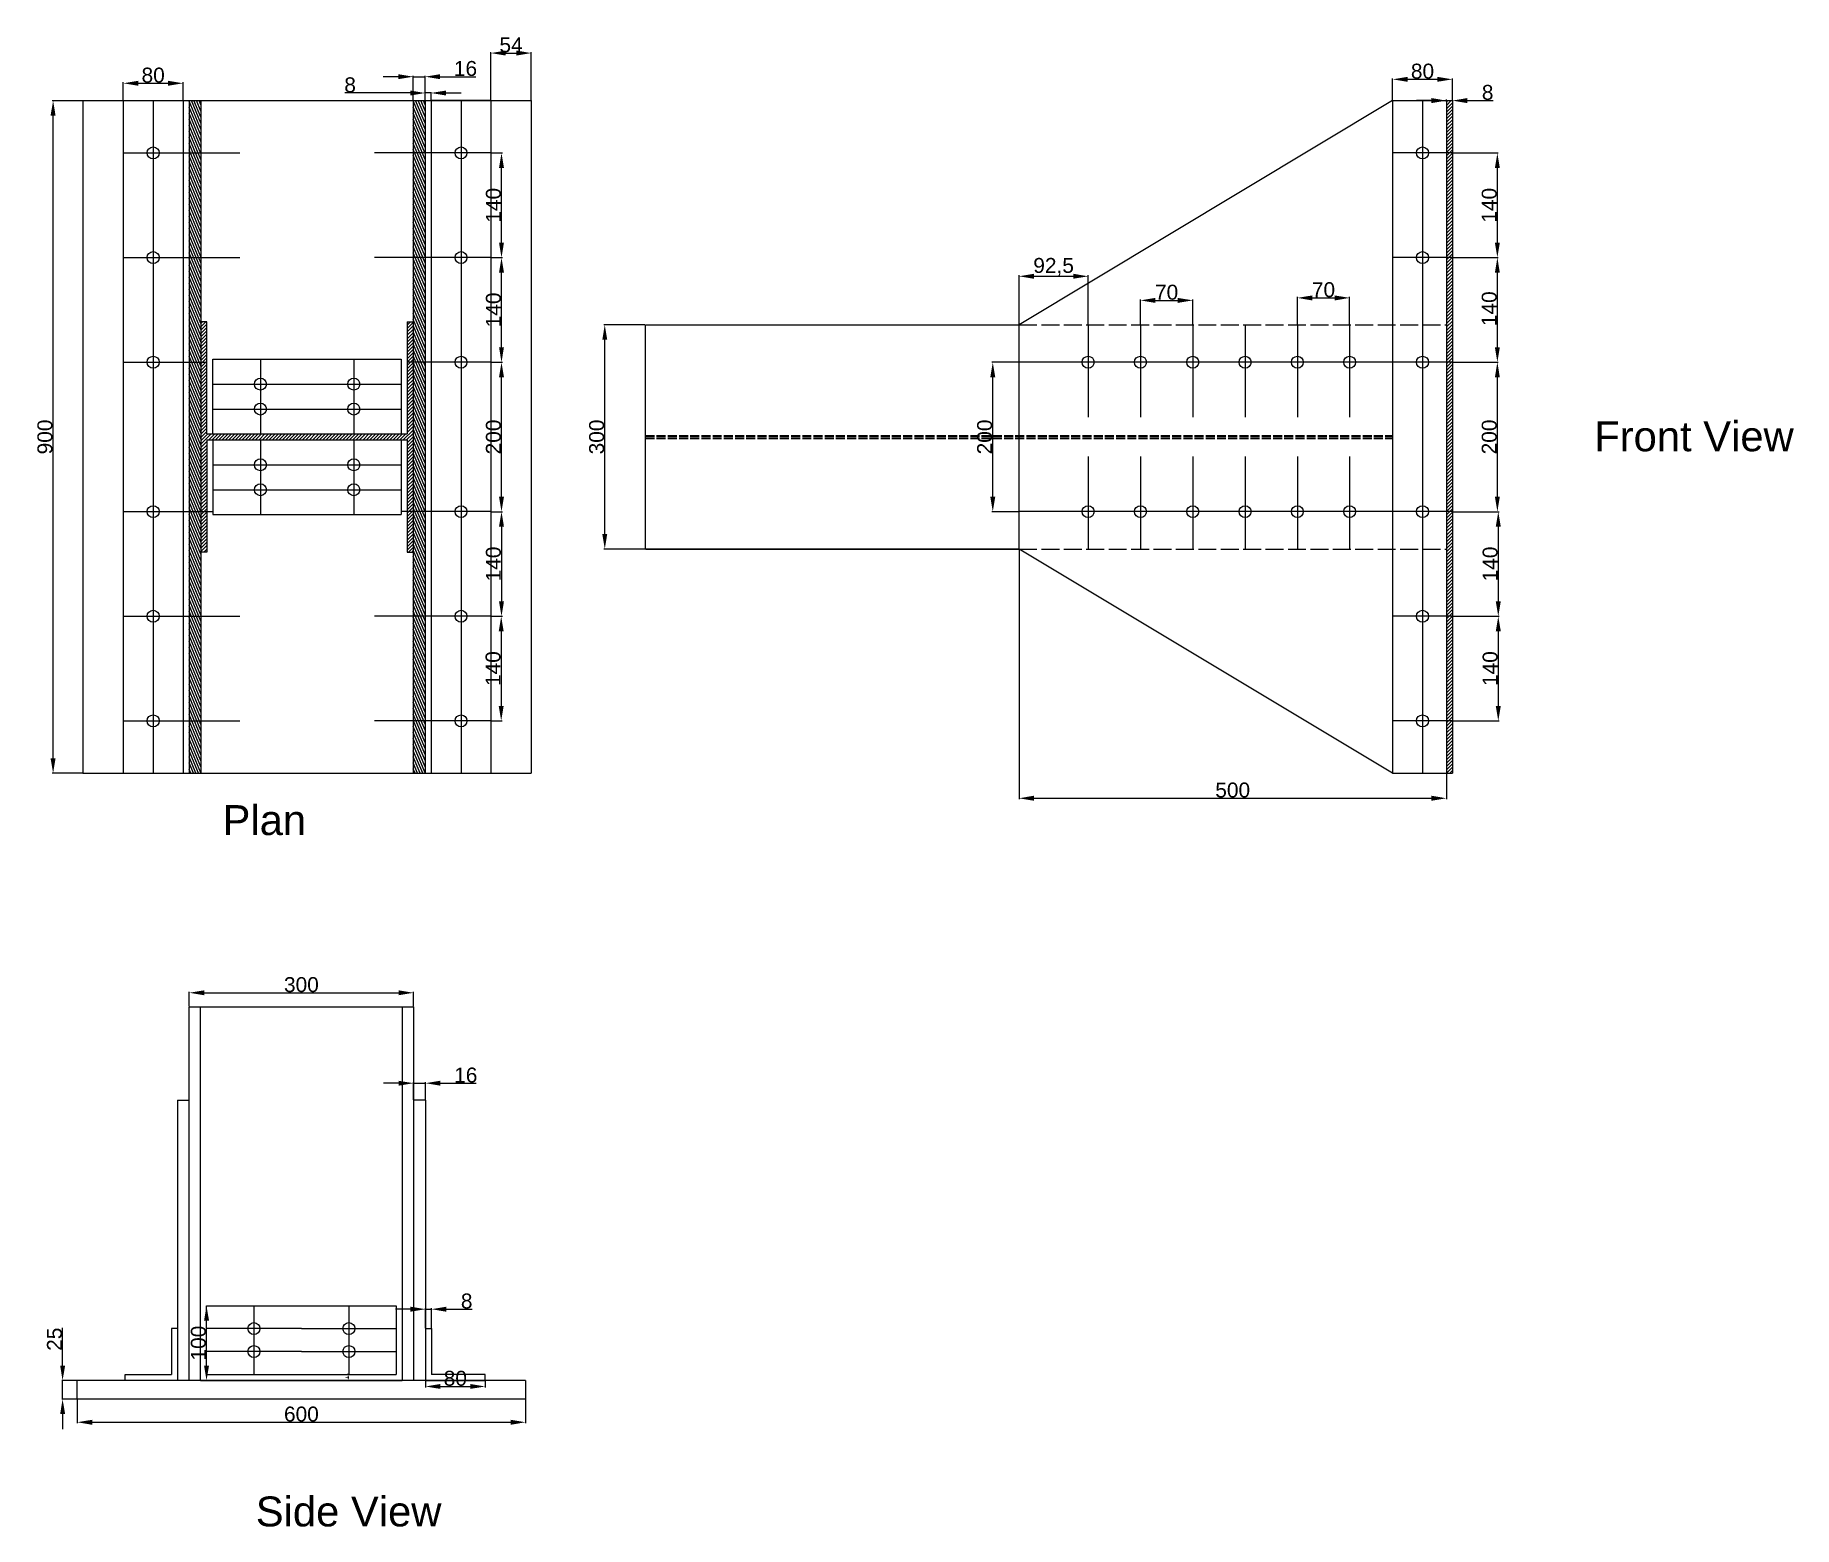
# Model space of a CAD drawing. Header units: millimetres. Extents: x 2357 to 4711, y 488 to 2484.
import ezdxf

# ---------------------------------------------------------------- set-up
doc = ezdxf.new("R2010")
doc.units = ezdxf.units.MM
doc.linetypes.add('ACAD_ISO02W100', pattern=[15, 12, -3])
doc.styles.get("Standard").update_dxf_attribs({"font": 'arial.ttf'})
doc.dimstyles.new('ISO-25', dxfattribs={"dimtxt": 2.5, "dimasz": 2.5, "dimexe": 1.25, "dimexo": 0.625, "dimtad": 1, "dimtxsty": 'Standard', "dimcen": 2.5, "dimadec": 0, "dimazin": 0, "dimtfac": 1, "dimtmove": 0, "dimatfit": 3, "dimfxl": 1, "dimarcsym": 0})

# ---------------------------------------------------------------- blocks, each defined once
blk = doc.blocks.new('*D2')
at = {"color": 0, "lineweight": -2, "transparency": 16777216}
for p, q in [((2967.7, 2046.8), (2982.6, 2046.8)), ((2981.3, 1866.8), (2981.3, 2026.8)), ((2967.7, 1846.8), (2982.6, 1846.8))]:
    blk.add_line(p, q, dxfattribs=at)
at = {"color": 0, "transparency": 16777216}
for points in [[(2978, 2026.8), (2984.6, 2026.8), (2981.3, 2046.8)], [(2978, 1866.8), (2984.6, 1866.8), (2981.3, 1846.8)]]:
    blk.add_solid(points, dxfattribs=at)
at = {"layer": 'Defpoints', "color": 0, "transparency": 16777216}
for p in [(2967.1, 2046.8), (2981.3, 2046.8), (2967.1, 1846.8)]:
    blk.add_point(p, dxfattribs=at)
at = {"color": 0, "transparency": 16777216, "insert": (2970.5, 1946.8), "char_height": 20, "attachment_point": 5, "rotation": 90}
blk.add_mtext('200', dxfattribs=at)
blk = doc.blocks.new('*D3')
at = {"color": 0, "lineweight": -2, "transparency": 16777216}
for p, q in [((2967.7, 2186.8), (2982.6, 2186.8)), ((2981.3, 2066.8), (2981.3, 2166.8)), ((2967.7, 2046.8), (2982.6, 2046.8))]:
    blk.add_line(p, q, dxfattribs=at)
at = {"color": 0, "transparency": 16777216}
for points in [[(2978, 2166.8), (2984.6, 2166.8), (2981.3, 2186.8)], [(2978, 2066.8), (2984.6, 2066.8), (2981.3, 2046.8)]]:
    blk.add_solid(points, dxfattribs=at)
at = {"layer": 'Defpoints', "color": 0, "transparency": 16777216}
for p in [(2967.1, 2186.8), (2981.3, 2186.8), (2967.1, 2046.8)]:
    blk.add_point(p, dxfattribs=at)
at = {"color": 0, "transparency": 16777216, "insert": (2970.5, 2116.8), "char_height": 20, "attachment_point": 5, "rotation": 90}
blk.add_mtext('140', dxfattribs=at)
blk = doc.blocks.new('*D4')
at = {"color": 0, "lineweight": -2, "transparency": 16777216}
for p, q in [((2967.7, 2326.8), (2982.6, 2326.8)), ((2981.3, 2206.8), (2981.3, 2306.8)), ((2967.7, 2186.8), (2982.6, 2186.8))]:
    blk.add_line(p, q, dxfattribs=at)
at = {"color": 0, "transparency": 16777216}
for points in [[(2978, 2306.8), (2984.6, 2306.8), (2981.3, 2326.8)], [(2978, 2206.8), (2984.6, 2206.8), (2981.3, 2186.8)]]:
    blk.add_solid(points, dxfattribs=at)
at = {"layer": 'Defpoints', "color": 0, "transparency": 16777216}
for p in [(2967.1, 2326.8), (2981.3, 2326.8), (2967.1, 2186.8)]:
    blk.add_point(p, dxfattribs=at)
at = {"color": 0, "transparency": 16777216, "insert": (2970.5, 2256.8), "char_height": 20, "attachment_point": 5, "rotation": 90}
blk.add_mtext('140', dxfattribs=at)
blk = doc.blocks.new('*D5')
at = {"color": 0, "lineweight": -2, "transparency": 16777216}
for p, q in [((2967.7, 1846.8), (2982.6, 1846.8)), ((2981.3, 1826.8), (2981.3, 1726.8)), ((2967.7, 1706.8), (2982.6, 1706.8))]:
    blk.add_line(p, q, dxfattribs=at)
at = {"color": 0, "transparency": 16777216}
for points in [[(2978, 1826.8), (2984.6, 1826.8), (2981.3, 1846.8)], [(2978, 1726.8), (2984.6, 1726.8), (2981.3, 1706.8)]]:
    blk.add_solid(points, dxfattribs=at)
at = {"layer": 'Defpoints', "color": 0, "transparency": 16777216}
for p in [(2967.1, 1846.8), (2967.1, 1706.8), (2981.3, 1706.8)]:
    blk.add_point(p, dxfattribs=at)
at = {"color": 0, "transparency": 16777216, "insert": (2970.5, 1776.8), "char_height": 20, "attachment_point": 5, "rotation": 90}
blk.add_mtext('140', dxfattribs=at)
blk = doc.blocks.new('*D6')
at = {"color": 0, "lineweight": -2, "transparency": 16777216}
for p, q in [((2967.7, 1706.8), (2982.1, 1706.8)), ((2980.9, 1686.8), (2980.9, 1586.8)), ((2967.7, 1566.8), (2982.1, 1566.8))]:
    blk.add_line(p, q, dxfattribs=at)
at = {"color": 0, "transparency": 16777216}
for points in [[(2977.6, 1686.8), (2984.2, 1686.8), (2980.9, 1706.8)], [(2977.6, 1586.8), (2984.2, 1586.8), (2980.9, 1566.8)]]:
    blk.add_solid(points, dxfattribs=at)
at = {"layer": 'Defpoints', "color": 0, "transparency": 16777216}
for p in [(2967.1, 1706.8), (2967.1, 1566.8), (2980.9, 1566.8)]:
    blk.add_point(p, dxfattribs=at)
at = {"color": 0, "transparency": 16777216, "insert": (2970.1, 1636.8), "char_height": 20, "attachment_point": 5, "rotation": 90}
blk.add_mtext('140', dxfattribs=at)
blk = doc.blocks.new('*D7')
at = {"color": 0, "lineweight": -2, "transparency": 16777216}
for p, q in [((2475.1, 2397.5), (2475.1, 2421.4)), ((2495.1, 2420.1), (2535.1, 2420.1)), ((2555.1, 2397.5), (2555.1, 2421.4))]:
    blk.add_line(p, q, dxfattribs=at)
at = {"color": 0, "transparency": 16777216}
for points in [[(2495.1, 2423.4), (2495.1, 2416.8), (2475.1, 2420.1)], [(2535.1, 2423.4), (2535.1, 2416.8), (2555.1, 2420.1)]]:
    blk.add_solid(points, dxfattribs=at)
at = {"layer": 'Defpoints', "color": 0, "transparency": 16777216}
for p in [(2555.1, 2420.1), (2475.1, 2396.8), (2555.1, 2396.8)]:
    blk.add_point(p, dxfattribs=at)
at = {"color": 0, "transparency": 16777216, "insert": (2515.1, 2430.9), "char_height": 20, "attachment_point": 5}
blk.add_mtext('80', dxfattribs=at)
blk = doc.blocks.new('*D8')
at = {"color": 0, "lineweight": -2, "transparency": 16777216}
for p, q in [((2843.1, 2428.9), (2823.1, 2428.9)), ((2863.1, 2397.5), (2863.1, 2430.2)), ((2863.1, 2428.9), (2879.1, 2428.9)), ((2879.1, 2397.5), (2879.1, 2430.2)), ((2899.1, 2428.9), (2947.1, 2428.9))]:
    blk.add_line(p, q, dxfattribs=at)
at = {"color": 0, "transparency": 16777216}
for points in [[(2843.1, 2432.2), (2843.1, 2425.6), (2863.1, 2428.9)], [(2899.1, 2432.2), (2899.1, 2425.6), (2879.1, 2428.9)]]:
    blk.add_solid(points, dxfattribs=at)
at = {"layer": 'Defpoints', "color": 0, "transparency": 16777216}
for p in [(2879.1, 2428.9), (2863.1, 2396.8), (2879.1, 2396.8)]:
    blk.add_point(p, dxfattribs=at)
at = {"color": 0, "transparency": 16777216, "insert": (2933.1, 2439.8), "char_height": 20, "attachment_point": 5}
blk.add_mtext('16', dxfattribs=at)
blk = doc.blocks.new('*D9')
at = {"color": 0, "lineweight": -2, "transparency": 16777216}
for p, q in [((2859.1, 2407.1), (2771.5, 2407.1)), ((2879.1, 2397.5), (2879.1, 2408.3)), ((2887.1, 2407.1), (2879.1, 2407.1)), ((2887.1, 2397.5), (2887.1, 2408.3)), ((2907.1, 2407.1), (2927.1, 2407.1))]:
    blk.add_line(p, q, dxfattribs=at)
at = {"color": 0, "transparency": 16777216}
for points in [[(2859.1, 2410.4), (2859.1, 2403.7), (2879.1, 2407.1)], [(2907.1, 2410.4), (2907.1, 2403.7), (2887.1, 2407.1)]]:
    blk.add_solid(points, dxfattribs=at)
at = {"layer": 'Defpoints', "color": 0, "transparency": 16777216}
for p in [(2887.1, 2407.1), (2879.1, 2396.8), (2887.1, 2396.8)]:
    blk.add_point(p, dxfattribs=at)
at = {"color": 0, "transparency": 16777216, "insert": (2778.7, 2417.9), "char_height": 20, "attachment_point": 5}
blk.add_mtext('8', dxfattribs=at)
blk = doc.blocks.new('*D10')
at = {"color": 0, "lineweight": -2, "transparency": 16777216}
for p, q in [((2967.1, 2397.5), (2967.1, 2461.8)), ((2987.1, 2460.5), (3001.1, 2460.5)), ((3021.1, 2397.5), (3021.1, 2461.8))]:
    blk.add_line(p, q, dxfattribs=at)
at = {"color": 0, "transparency": 16777216}
for points in [[(2987.1, 2463.9), (2987.1, 2457.2), (2967.1, 2460.5)], [(3001.1, 2463.9), (3001.1, 2457.2), (3021.1, 2460.5)]]:
    blk.add_solid(points, dxfattribs=at)
at = {"layer": 'Defpoints', "color": 0, "transparency": 16777216}
for p in [(3021.1, 2460.5), (2967.1, 2396.8), (3021.1, 2396.8)]:
    blk.add_point(p, dxfattribs=at)
at = {"color": 0, "transparency": 16777216, "insert": (2994.1, 2471.3), "char_height": 20, "attachment_point": 5}
blk.add_mtext('54', dxfattribs=at)
blk = doc.blocks.new('*D11')
at = {"color": 0, "lineweight": -2, "transparency": 16777216}
for p, q in [((2420.5, 2396.8), (2379.9, 2396.8)), ((2381.2, 1516.8), (2381.2, 2376.8)), ((2420.5, 1496.8), (2379.9, 1496.8))]:
    blk.add_line(p, q, dxfattribs=at)
at = {"color": 0, "transparency": 16777216}
for points in [[(2377.8, 2376.8), (2384.5, 2376.8), (2381.2, 2396.8)], [(2377.8, 1516.8), (2384.5, 1516.8), (2381.2, 1496.8)]]:
    blk.add_solid(points, dxfattribs=at)
at = {"layer": 'Defpoints', "color": 0, "transparency": 16777216}
for p in [(2381.2, 2396.8), (2421.1, 2396.8), (2421.1, 1496.8)]:
    blk.add_point(p, dxfattribs=at)
at = {"color": 0, "transparency": 16777216, "insert": (2370.3, 1946.8), "char_height": 20, "attachment_point": 5, "rotation": 90}
blk.add_mtext('900', dxfattribs=at)
blk = doc.blocks.new('*D12')
at = {"color": 0, "lineweight": -2, "transparency": 16777216}
for p, q in [((4254.5, 2046.8), (4315.3, 2046.8)), ((4314.1, 1866.8), (4314.1, 2026.8)), ((4254.5, 1846.8), (4315.3, 1846.8))]:
    blk.add_line(p, q, dxfattribs=at)
at = {"color": 0, "transparency": 16777216}
for points in [[(4310.8, 2026.8), (4317.4, 2026.8), (4314.1, 2046.8)], [(4310.8, 1866.8), (4317.4, 1866.8), (4314.1, 1846.8)]]:
    blk.add_solid(points, dxfattribs=at)
at = {"layer": 'Defpoints', "color": 0, "transparency": 16777216}
for p in [(4253.9, 2046.8), (4314.1, 2046.8), (4253.9, 1846.8)]:
    blk.add_point(p, dxfattribs=at)
at = {"color": 0, "transparency": 16777216, "insert": (4303.3, 1946.8), "char_height": 20, "attachment_point": 5, "rotation": 90}
blk.add_mtext('200', dxfattribs=at)
blk = doc.blocks.new('*D13')
at = {"color": 0, "lineweight": -2, "transparency": 16777216}
for p, q in [((4254.5, 2186.8), (4315.3, 2186.8)), ((4314.1, 2066.8), (4314.1, 2166.8)), ((4254.5, 2046.8), (4315.3, 2046.8))]:
    blk.add_line(p, q, dxfattribs=at)
at = {"color": 0, "transparency": 16777216}
for points in [[(4310.8, 2166.8), (4317.4, 2166.8), (4314.1, 2186.8)], [(4310.8, 2066.8), (4317.4, 2066.8), (4314.1, 2046.8)]]:
    blk.add_solid(points, dxfattribs=at)
at = {"layer": 'Defpoints', "color": 0, "transparency": 16777216}
for p in [(4253.9, 2186.8), (4314.1, 2186.8), (4253.9, 2046.8)]:
    blk.add_point(p, dxfattribs=at)
at = {"color": 0, "transparency": 16777216, "insert": (4303.3, 2118.4), "char_height": 20, "attachment_point": 5, "rotation": 90}
blk.add_mtext('140', dxfattribs=at)
blk = doc.blocks.new('*D14')
at = {"color": 0, "lineweight": -2, "transparency": 16777216}
for p, q in [((4254.5, 2326.8), (4315.3, 2326.8)), ((4314.1, 2206.8), (4314.1, 2306.8)), ((4254.5, 2186.8), (4315.3, 2186.8))]:
    blk.add_line(p, q, dxfattribs=at)
at = {"color": 0, "transparency": 16777216}
for points in [[(4310.8, 2306.8), (4317.4, 2306.8), (4314.1, 2326.8)], [(4310.8, 2206.8), (4317.4, 2206.8), (4314.1, 2186.8)]]:
    blk.add_solid(points, dxfattribs=at)
at = {"layer": 'Defpoints', "color": 0, "transparency": 16777216}
for p in [(4253.9, 2326.8), (4314.1, 2326.8), (4253.9, 2186.8)]:
    blk.add_point(p, dxfattribs=at)
at = {"color": 0, "transparency": 16777216, "insert": (4303.3, 2256.8), "char_height": 20, "attachment_point": 5, "rotation": 90}
blk.add_mtext('140', dxfattribs=at)
blk = doc.blocks.new('*D15')
at = {"color": 0, "lineweight": -2, "transparency": 16777216}
for p, q in [((4254.5, 1846.8), (4316.6, 1846.8)), ((4315.3, 1826.8), (4315.3, 1726.8)), ((4254.5, 1706.8), (4316.6, 1706.8))]:
    blk.add_line(p, q, dxfattribs=at)
at = {"color": 0, "transparency": 16777216}
for points in [[(4312, 1826.8), (4318.7, 1826.8), (4315.3, 1846.8)], [(4312, 1726.8), (4318.7, 1726.8), (4315.3, 1706.8)]]:
    blk.add_solid(points, dxfattribs=at)
at = {"layer": 'Defpoints', "color": 0, "transparency": 16777216}
for p in [(4253.9, 1846.8), (4253.9, 1706.8), (4315.3, 1706.8)]:
    blk.add_point(p, dxfattribs=at)
at = {"color": 0, "transparency": 16777216, "insert": (4304.5, 1776.8), "char_height": 20, "attachment_point": 5, "rotation": 90}
blk.add_mtext('140', dxfattribs=at)
blk = doc.blocks.new('*D16')
at = {"color": 0, "lineweight": -2, "transparency": 16777216}
for p, q in [((4254.5, 1706.8), (4316.6, 1706.8)), ((4315.3, 1686.8), (4315.3, 1586.8)), ((4254.5, 1566.8), (4316.6, 1566.8))]:
    blk.add_line(p, q, dxfattribs=at)
at = {"color": 0, "transparency": 16777216}
for points in [[(4312, 1686.8), (4318.7, 1686.8), (4315.3, 1706.8)], [(4312, 1586.8), (4318.7, 1586.8), (4315.3, 1566.8)]]:
    blk.add_solid(points, dxfattribs=at)
at = {"layer": 'Defpoints', "color": 0, "transparency": 16777216}
for p in [(4253.9, 1706.8), (4253.9, 1566.8), (4315.3, 1566.8)]:
    blk.add_point(p, dxfattribs=at)
at = {"color": 0, "transparency": 16777216, "insert": (4304.5, 1636.8), "char_height": 20, "attachment_point": 5, "rotation": 90}
blk.add_mtext('140', dxfattribs=at)
blk = doc.blocks.new('*D20')
at = {"color": 0, "lineweight": -2, "transparency": 16777216}
for p, q in [((3673.3, 2046.8), (3637.6, 2046.8)), ((3638.8, 1866.8), (3638.8, 2026.8)), ((3673.3, 1846.8), (3637.6, 1846.8))]:
    blk.add_line(p, q, dxfattribs=at)
at = {"color": 0, "transparency": 16777216}
for points in [[(3635.5, 2026.8), (3642.1, 2026.8), (3638.8, 2046.8)], [(3635.5, 1866.8), (3642.1, 1866.8), (3638.8, 1846.8)]]:
    blk.add_solid(points, dxfattribs=at)
at = {"layer": 'Defpoints', "color": 0, "transparency": 16777216}
for p in [(3638.8, 2046.8), (3673.9, 2046.8), (3673.9, 1846.8)]:
    blk.add_point(p, dxfattribs=at)
at = {"color": 0, "transparency": 16777216, "insert": (3628, 1946.8), "char_height": 20, "attachment_point": 5, "rotation": 90}
blk.add_mtext('200', dxfattribs=at)
blk = doc.blocks.new('*D21')
at = {"color": 0, "lineweight": -2, "transparency": 16777216}
for p, q in [((3173.3, 2096.8), (3118.2, 2096.8)), ((3173.3, 1796.8), (3118.2, 1796.8))]:
    blk.add_line(p, q, dxfattribs=at)
at = {"color": 0, "lineweight": 15, "transparency": 16777216}
blk.add_line((3119.5, 1816.8), (3119.5, 2076.8), dxfattribs=at)
at = {"color": 0, "transparency": 16777216}
for points in [[(3116.2, 2076.8), (3122.8, 2076.8), (3119.5, 2096.8)], [(3116.2, 1816.8), (3122.8, 1816.8), (3119.5, 1796.8)]]:
    blk.add_solid(points, dxfattribs=at)
at = {"layer": 'Defpoints', "color": 0, "transparency": 16777216}
for p in [(3119.5, 2096.8), (3173.9, 2096.8), (3173.9, 1796.8)]:
    blk.add_point(p, dxfattribs=at)
at = {"color": 0, "transparency": 16777216, "insert": (3108.7, 1946.8), "char_height": 20, "attachment_point": 5, "rotation": 90}
blk.add_mtext('300', dxfattribs=at)
blk = doc.blocks.new('*D22')
at = {"color": 0, "lineweight": -2, "transparency": 16777216}
for p, q in [((3673.9, 2097.5), (3673.9, 2163.1)), ((3693.9, 2161.8), (3746.4, 2161.8)), ((3766.4, 2097.5), (3766.4, 2163.1))]:
    blk.add_line(p, q, dxfattribs=at)
at = {"color": 0, "transparency": 16777216}
for points in [[(3693.9, 2165.2), (3693.9, 2158.5), (3673.9, 2161.8)], [(3746.4, 2165.2), (3746.4, 2158.5), (3766.4, 2161.8)]]:
    blk.add_solid(points, dxfattribs=at)
at = {"layer": 'Defpoints', "color": 0, "transparency": 16777216}
for p in [(3766.4, 2161.8), (3673.9, 2096.8), (3766.4, 2096.8)]:
    blk.add_point(p, dxfattribs=at)
at = {"color": 0, "transparency": 16777216, "insert": (3720.2, 2174.5), "char_height": 20, "attachment_point": 5}
blk.add_mtext('92,5', dxfattribs=at)
blk = doc.blocks.new('*D23')
at = {"color": 0, "lineweight": -2, "transparency": 16777216}
for p, q in [((3836.4, 2097.5), (3836.4, 2130.8)), ((3856.4, 2129.6), (3886.4, 2129.6)), ((3906.4, 2097.5), (3906.4, 2130.8))]:
    blk.add_line(p, q, dxfattribs=at)
at = {"color": 0, "transparency": 16777216}
for points in [[(3856.4, 2132.9), (3856.4, 2126.2), (3836.4, 2129.6)], [(3886.4, 2132.9), (3886.4, 2126.2), (3906.4, 2129.6)]]:
    blk.add_solid(points, dxfattribs=at)
at = {"layer": 'Defpoints', "color": 0, "transparency": 16777216}
for p in [(3906.4, 2129.6), (3836.4, 2096.8), (3906.4, 2096.8)]:
    blk.add_point(p, dxfattribs=at)
at = {"color": 0, "transparency": 16777216, "insert": (3871.4, 2140.4), "char_height": 20, "attachment_point": 5}
blk.add_mtext('70', dxfattribs=at)
blk = doc.blocks.new('*D24')
at = {"color": 0, "lineweight": -2, "transparency": 16777216}
for p, q in [((4046.4, 2097.5), (4046.4, 2134.1)), ((4066.4, 2132.9), (4096.4, 2132.9)), ((4116.4, 2097.5), (4116.4, 2134.1))]:
    blk.add_line(p, q, dxfattribs=at)
at = {"color": 0, "transparency": 16777216}
for points in [[(4066.4, 2136.2), (4066.4, 2129.5), (4046.4, 2132.9)], [(4096.4, 2136.2), (4096.4, 2129.5), (4116.4, 2132.9)]]:
    blk.add_solid(points, dxfattribs=at)
at = {"layer": 'Defpoints', "color": 0, "transparency": 16777216}
for p in [(4116.4, 2132.9), (4046.4, 2096.8), (4116.4, 2096.8)]:
    blk.add_point(p, dxfattribs=at)
at = {"color": 0, "transparency": 16777216, "insert": (4081.4, 2143.7), "char_height": 20, "attachment_point": 5}
blk.add_mtext('70', dxfattribs=at)
blk = doc.blocks.new('*D25')
at = {"color": 0, "lineweight": -2, "transparency": 16777216}
for p, q in [((4173.9, 2397.5), (4173.9, 2426.7)), ((4193.9, 2425.4), (4233.9, 2425.4)), ((4253.9, 2397.5), (4253.9, 2426.7))]:
    blk.add_line(p, q, dxfattribs=at)
at = {"color": 0, "transparency": 16777216}
for points in [[(4193.9, 2428.7), (4193.9, 2422.1), (4173.9, 2425.4)], [(4233.9, 2428.7), (4233.9, 2422.1), (4253.9, 2425.4)]]:
    blk.add_solid(points, dxfattribs=at)
at = {"layer": 'Defpoints', "color": 0, "transparency": 16777216}
for p in [(4253.9, 2425.4), (4173.9, 2396.8), (4253.9, 2396.8)]:
    blk.add_point(p, dxfattribs=at)
at = {"color": 0, "transparency": 16777216, "insert": (4213.9, 2436.2), "char_height": 20, "attachment_point": 5}
blk.add_mtext('80', dxfattribs=at)
blk = doc.blocks.new('*D26')
at = {"color": 0, "lineweight": -2, "transparency": 16777216}
for p, q in [((4225.9, 2396.9), (4205.9, 2396.9)), ((4245.9, 2397.5), (4245.9, 2398.2)), ((4245.9, 2396.9), (4253.9, 2396.9)), ((4253.9, 2397.5), (4253.9, 2398.2)), ((4273.9, 2396.9), (4308.3, 2396.9))]:
    blk.add_line(p, q, dxfattribs=at)
at = {"color": 0, "transparency": 16777216}
for points in [[(4225.9, 2400.3), (4225.9, 2393.6), (4245.9, 2396.9)], [(4273.9, 2400.3), (4273.9, 2393.6), (4253.9, 2396.9)]]:
    blk.add_solid(points, dxfattribs=at)
at = {"layer": 'Defpoints', "color": 0, "transparency": 16777216}
for p in [(4245.9, 2396.8), (4253.9, 2396.9), (4253.9, 2396.8)]:
    blk.add_point(p, dxfattribs=at)
at = {"color": 0, "transparency": 16777216, "insert": (4301.1, 2407.8), "char_height": 20, "attachment_point": 5}
blk.add_mtext('8', dxfattribs=at)
blk = doc.blocks.new('*D27')
at = {"color": 0, "lineweight": -2, "transparency": 16777216}
for p, q in [((3673.9, 1796.2), (3673.9, 1462.1)), ((4245.9, 1796.2), (4245.9, 1462.1))]:
    blk.add_line(p, q, dxfattribs=at)
at = {"color": 0, "lineweight": 9, "transparency": 16777216}
blk.add_line((3693.9, 1463.3), (4225.9, 1463.3), dxfattribs=at)
at = {"color": 0, "transparency": 16777216}
for points in [[(3693.9, 1466.7), (3693.9, 1460), (3673.9, 1463.3)], [(4225.9, 1466.7), (4225.9, 1460), (4245.9, 1463.3)]]:
    blk.add_solid(points, dxfattribs=at)
at = {"layer": 'Defpoints', "color": 0, "transparency": 16777216}
for p in [(3673.9, 1796.8), (4245.9, 1796.8), (4245.9, 1463.3)]:
    blk.add_point(p, dxfattribs=at)
at = {"color": 0, "transparency": 16777216, "insert": (3959.9, 1474.2), "char_height": 20, "attachment_point": 5}
blk.add_mtext('500', dxfattribs=at)
blk = doc.blocks.new('*D28')
at = {"color": 0, "lineweight": -2, "transparency": 16777216}
for p, q in [((2393.9, 704.2), (2393.9, 754.6)), ((2412.9, 684.2), (2392.7, 684.2)), ((2393.9, 659.2), (2393.9, 684.2)), ((2412.9, 659.2), (2392.7, 659.2)), ((2393.9, 639.2), (2393.9, 619.2))]:
    blk.add_line(p, q, dxfattribs=at)
at = {"color": 0, "transparency": 16777216}
for points in [[(2390.6, 704.2), (2397.3, 704.2), (2393.9, 684.2)], [(2390.6, 639.2), (2397.3, 639.2), (2393.9, 659.2)]]:
    blk.add_solid(points, dxfattribs=at)
at = {"layer": 'Defpoints', "color": 0, "transparency": 16777216}
for p in [(2393.9, 684.2), (2413.5, 684.2), (2413.5, 659.2)]:
    blk.add_point(p, dxfattribs=at)
at = {"color": 0, "transparency": 16777216, "insert": (2383.1, 739.4), "char_height": 20, "attachment_point": 5, "rotation": 90}
blk.add_mtext('25', dxfattribs=at)
blk = doc.blocks.new('*D29')
at = {"color": 0, "lineweight": -2, "transparency": 16777216}
for p, q in [((2587.1, 784.2), (2587.8, 784.2)), ((2586.5, 704.2), (2586.5, 764.2)), ((2587.1, 684.2), (2587.8, 684.2))]:
    blk.add_line(p, q, dxfattribs=at)
at = {"color": 0, "transparency": 16777216}
for points in [[(2583.2, 764.2), (2589.9, 764.2), (2586.5, 784.2)], [(2583.2, 704.2), (2589.9, 704.2), (2586.5, 684.2)]]:
    blk.add_solid(points, dxfattribs=at)
at = {"layer": 'Defpoints', "color": 0, "transparency": 16777216}
for p in [(2586.5, 784.2), (2586.5, 784.2), (2586.5, 684.2)]:
    blk.add_point(p, dxfattribs=at)
at = {"color": 0, "transparency": 16777216, "insert": (2575.7, 734.2), "char_height": 20, "attachment_point": 5, "rotation": 90}
blk.add_mtext('100', dxfattribs=at)
blk = doc.blocks.new('*D30')
at = {"color": 0, "lineweight": -2, "transparency": 16777216}
for p, q in [((2859.5, 779.6), (2839.5, 779.6)), ((2879.5, 754.2), (2879.5, 780.8)), ((2879.5, 779.6), (2887.5, 779.6)), ((2887.5, 754.2), (2887.5, 780.8)), ((2907.5, 779.6), (2941.9, 779.6))]:
    blk.add_line(p, q, dxfattribs=at)
at = {"color": 0, "transparency": 16777216}
for points in [[(2859.5, 782.9), (2859.5, 776.2), (2879.5, 779.6)], [(2907.5, 782.9), (2907.5, 776.2), (2887.5, 779.6)]]:
    blk.add_solid(points, dxfattribs=at)
at = {"layer": 'Defpoints', "color": 0, "transparency": 16777216}
for p in [(2887.5, 779.6), (2879.5, 753.6), (2887.5, 753.6)]:
    blk.add_point(p, dxfattribs=at)
at = {"color": 0, "transparency": 16777216, "insert": (2934.7, 790.4), "char_height": 20, "attachment_point": 5}
blk.add_mtext('8', dxfattribs=at)
blk = doc.blocks.new('*D31')
at = {"color": 0, "lineweight": -2, "transparency": 16777216}
for p, q in [((2879.5, 683.6), (2879.5, 675)), ((2959.5, 683.6), (2959.5, 675)), ((2899.5, 676.2), (2939.5, 676.2))]:
    blk.add_line(p, q, dxfattribs=at)
at = {"color": 0, "transparency": 16777216}
for points in [[(2899.5, 679.5), (2899.5, 672.9), (2879.5, 676.2)], [(2939.5, 679.5), (2939.5, 672.9), (2959.5, 676.2)]]:
    blk.add_solid(points, dxfattribs=at)
at = {"layer": 'Defpoints', "color": 0, "transparency": 16777216}
for p in [(2879.5, 684.2), (2959.5, 684.2), (2959.5, 676.2)]:
    blk.add_point(p, dxfattribs=at)
at = {"color": 0, "transparency": 16777216, "insert": (2919.5, 687), "char_height": 20, "attachment_point": 5}
blk.add_mtext('80', dxfattribs=at)
blk = doc.blocks.new('*D32')
at = {"color": 0, "lineweight": -2, "transparency": 16777216}
for p, q in [((2776.4, 692.2), (2774.8, 692.2)), ((2776.4, 684.2), (2774.8, 684.2)), ((2776, 689.7), (2776, 686.7))]:
    blk.add_line(p, q, dxfattribs=at)
at = {"color": 0, "transparency": 16777216}
for points in [[(2775.6, 689.7), (2776.5, 689.7), (2776, 692.2)], [(2775.6, 686.7), (2776.5, 686.7), (2776, 684.2)]]:
    blk.add_solid(points, dxfattribs=at)
at = {"layer": 'Defpoints', "color": 0, "transparency": 16777216}
for p in [(2776, 684.2), (2777, 692.2), (2777, 684.2)]:
    blk.add_point(p, dxfattribs=at)
at = {"color": 0, "transparency": 16777216, "insert": (2774.1, 688.2), "char_height": 2.5, "attachment_point": 5, "rotation": 90}
blk.add_mtext('8', dxfattribs=at)
blk = doc.blocks.new('*D33')
at = {"color": 0, "lineweight": -2, "transparency": 16777216}
for p, q in [((2413.5, 658.6), (2413.5, 627)), ((3013.5, 658.6), (3013.5, 627)), ((2433.5, 628.3), (2993.5, 628.3))]:
    blk.add_line(p, q, dxfattribs=at)
at = {"color": 0, "transparency": 16777216}
for points in [[(2433.5, 631.6), (2433.5, 624.9), (2413.5, 628.3)], [(2993.5, 631.6), (2993.5, 624.9), (3013.5, 628.3)]]:
    blk.add_solid(points, dxfattribs=at)
at = {"layer": 'Defpoints', "color": 0, "transparency": 16777216}
for p in [(2413.5, 659.2), (3013.5, 659.2), (3013.5, 628.3)]:
    blk.add_point(p, dxfattribs=at)
at = {"color": 0, "transparency": 16777216, "insert": (2713.5, 639.1), "char_height": 20, "attachment_point": 5}
blk.add_mtext('600', dxfattribs=at)
blk = doc.blocks.new('*D34')
at = {"color": 0, "lineweight": -2, "transparency": 16777216}
for p, q in [((2563.5, 1184.9), (2563.5, 1204.2)), ((2583.5, 1203), (2843.5, 1203)), ((2863.5, 1184.9), (2863.5, 1204.2))]:
    blk.add_line(p, q, dxfattribs=at)
at = {"color": 0, "transparency": 16777216}
for points in [[(2583.5, 1206.3), (2583.5, 1199.7), (2563.5, 1203)], [(2843.5, 1206.3), (2843.5, 1199.7), (2863.5, 1203)]]:
    blk.add_solid(points, dxfattribs=at)
at = {"layer": 'Defpoints', "color": 0, "transparency": 16777216}
for p in [(2863.5, 1203), (2563.5, 1184.2), (2863.5, 1184.2)]:
    blk.add_point(p, dxfattribs=at)
at = {"color": 0, "transparency": 16777216, "insert": (2713.5, 1213.8), "char_height": 20, "attachment_point": 5}
blk.add_mtext('300', dxfattribs=at)
blk = doc.blocks.new('*D35')
at = {"color": 0, "lineweight": -2, "transparency": 16777216}
for p, q in [((2863.5, 1059.9), (2863.5, 1083.2)), ((2879.5, 1059.9), (2879.5, 1083.2)), ((2843.5, 1082), (2823.5, 1082)), ((2863.5, 1082), (2879.5, 1082)), ((2899.5, 1082), (2947.5, 1082))]:
    blk.add_line(p, q, dxfattribs=at)
at = {"color": 0, "transparency": 16777216}
for points in [[(2843.5, 1085.3), (2843.5, 1078.7), (2863.5, 1082)], [(2899.5, 1085.3), (2899.5, 1078.7), (2879.5, 1082)]]:
    blk.add_solid(points, dxfattribs=at)
at = {"layer": 'Defpoints', "color": 0, "transparency": 16777216}
for p in [(2863.5, 1059.2), (2879.5, 1082), (2879.5, 1059.2)]:
    blk.add_point(p, dxfattribs=at)
at = {"color": 0, "transparency": 16777216, "insert": (2933.5, 1092.8), "char_height": 20, "attachment_point": 5}
blk.add_mtext('16', dxfattribs=at)

msp = doc.modelspace()

# ---------------------------------------------------------------- hatches: boundary and pattern name
h = msp.add_hatch()
h.set_pattern_fill('ANSI31', color=256, angle=68)
h.paths.add_polyline_path([(2579.114, 2186.847), (2563.114, 2186.847), (2563.114, 2046.847), (2579.114, 2046.847)])
h.paths.add_polyline_path([(2579.114, 2326.847), (2563.114, 2326.847), (2563.114, 2186.847), (2579.114, 2186.847)])
h.paths.add_polyline_path([(2579.114, 2396.847), (2563.114, 2396.847), (2563.114, 2326.847), (2579.114, 2326.847)])
h.paths.add_polyline_path([(2879.114, 2396.847), (2863.114, 2396.847), (2863.114, 2326.847), (2879.114, 2326.847)])
h.paths.add_polyline_path([(2879.114, 2326.847), (2863.114, 2326.847), (2863.114, 2186.847), (2879.114, 2186.847)])
h.paths.add_polyline_path([(2879.114, 2186.847), (2863.114, 2186.847), (2863.114, 2046.847), (2879.114, 2046.847)])
h.paths.add_polyline_path([(2879.114, 2046.847), (2863.114, 2046.847), (2863.114, 1846.847), (2879.114, 1846.847)])
h.paths.add_polyline_path([(2879.114, 1846.847), (2863.114, 1846.847), (2863.114, 1706.847), (2879.114, 1706.847)])
h.paths.add_polyline_path([(2879.114, 1706.847), (2863.114, 1706.847), (2863.114, 1566.847), (2879.114, 1566.847)])
h.paths.add_polyline_path([(2879.114, 1566.847), (2863.114, 1566.847), (2863.114, 1496.847), (2879.114, 1496.847)])
h.paths.add_polyline_path([(2579.114, 1566.847), (2563.114, 1566.847), (2563.114, 1496.847), (2579.114, 1496.847)])
h.paths.add_polyline_path([(2579.114, 1706.847), (2563.114, 1706.847), (2563.114, 1566.847), (2579.114, 1566.847)])
h.paths.add_polyline_path([(2579.114, 1846.847), (2563.114, 1846.847), (2563.114, 1706.847), (2579.114, 1706.847)])
h.paths.add_polyline_path([(2579.114, 2046.847), (2563.114, 2046.847), (2563.114, 1846.847), (2579.114, 1846.847)])
h = msp.add_hatch()
h.set_pattern_fill('ANSI31', color=256)
h.set_pattern_definition([(45, (-658.871, 0), (-2.245064, 2.245064), [])])
h.paths.add_polyline_path([(4253.918, 2396.847), (4245.918, 2396.847), (4245.918, 2326.847), (4253.918, 2326.847)])
h.paths.add_polyline_path([(4253.918, 2326.847), (4245.918, 2326.847), (4245.918, 2186.847), (4253.918, 2186.847)])
h.paths.add_polyline_path([(4253.918, 2186.847), (4245.918, 2186.847), (4245.918, 2046.847), (4253.918, 2046.847)])
h.paths.add_polyline_path([(4253.918, 2046.847), (4245.918, 2046.847), (4245.918, 1846.847), (4253.918, 1846.847)])
h.paths.add_polyline_path([(4253.918, 1846.847), (4245.918, 1846.847), (4245.918, 1706.847), (4253.918, 1706.847)])
h.paths.add_polyline_path([(4253.918, 1706.847), (4245.918, 1706.847), (4245.918, 1566.847), (4253.918, 1566.847)])
h.paths.add_polyline_path([(4253.918, 1566.847), (4245.918, 1566.847), (4245.918, 1496.847), (4253.918, 1496.847)])
h = msp.add_hatch()
h.set_pattern_fill('ANSI31', color=256)
h.paths.add_polyline_path([(2579.114, 1792.847), (2587.114, 1792.847), (2587.114, 1846.847), (2579.114, 1846.847)])
h.paths.add_polyline_path([(2587.114, 2100.847), (2579.114, 2100.847), (2579.114, 2046.847), (2587.114, 2046.847)])
h.paths.add_polyline_path([(2863.114, 2100.847), (2855.114, 2100.847), (2855.114, 2046.847), (2863.114, 2046.847)])
h.paths.add_polyline_path([(2855.114, 1792.847), (2863.114, 1792.847), (2863.114, 1846.847), (2855.114, 1846.847)])
h = msp.add_hatch()
h.set_pattern_fill('ANSI31', color=256)
h.paths.add_polyline_path([(2587.114, 2046.847), (2579.114, 2046.847), (2579.114, 1846.847), (2587.114, 1846.847), (2587.114, 1942.847), (2855.114, 1942.847), (2855.114, 1846.847), (2863.114, 1846.847), (2863.114, 2046.847), (2855.114, 2046.847), (2855.114, 1950.847), (2587.114, 1950.847)])

# ---------------------------------------------------------------- linework, layer by layer
for p, q in [((2421.114, 2396.847), (2421.114, 1496.847)), ((2421.114, 2396.847), (3021.114, 2396.847)), ((2475.114, 2396.847), (2475.114, 1496.847)), ((2475.114, 2396.847), (2555.114, 2396.847)), ((2515.114, 2396.847), (2515.114, 1496.847)), ((2555.114, 2396.847), (2555.114, 1496.847)), ((2563.114, 2396.847), (2563.114, 1496.847)), ((2579.114, 2396.847), (2579.114, 1496.847)), ((2863.114, 2396.847), (2863.114, 1496.847)), ((2879.114, 2396.847), (2879.114, 1496.847)), ((2887.114, 2396.847), (2887.114, 1496.847)), ((2967.114, 2396.847), (2887.114, 2396.847)), ((2927.114, 2396.847), (2927.114, 1496.847)), ((2967.114, 2396.847), (2967.114, 1496.847)), ((3021.114, 2396.847), (3021.114, 1496.847)), ((4173.918, 2396.847), (3673.918, 2096.847)), ((4173.918, 2396.847), (4173.918, 1496.847)), ((4173.918, 2396.847), (4253.918, 2396.847)), ((4213.918, 2396.847), (4213.918, 1496.847)), ((4245.918, 2396.847), (4245.918, 1496.847)), ((4253.918, 2396.847), (4253.918, 1496.847)), ((2475.114, 2326.847), (2631.114, 2326.847)), ((2967.114, 2326.847), (2811.114, 2326.847)), ((4253.918, 2326.847), (4173.918, 2326.847)), ((2475.114, 2186.847), (2631.114, 2186.847)), ((2967.114, 2186.847), (2811.114, 2186.847)), ((4253.918, 2186.847), (4173.918, 2186.847)), ((2587.114, 2100.847), (2579.114, 2100.847)), ((2587.114, 1950.847), (2587.114, 2100.847)), ((2855.114, 2100.847), (2855.114, 1950.847)), ((2855.114, 2100.847), (2863.114, 2100.847)), ((3173.918, 2096.847), (3673.918, 2096.847)), ((3173.918, 1796.847), (3173.918, 2096.847)), ((3673.918, 1796.847), (3673.918, 2096.847)), ((3766.418, 2096.847), (3766.418, 1973.347)), ((3836.418, 2096.847), (3836.418, 1973.347)), ((3906.418, 2096.847), (3906.418, 1973.347)), ((3976.418, 2096.847), (3976.418, 1973.347)), ((4046.418, 2096.847), (4046.418, 1973.347)), ((4116.418, 2096.847), (4116.418, 1973.347)), ((2595.114, 2050.847), (2847.114, 2050.847)), ((2595.114, 1950.847), (2595.114, 2050.847)), ((2658.614, 2050.847), (2658.614, 1950.847)), ((2783.614, 2050.847), (2783.614, 1950.847)), ((2847.114, 2050.847), (2847.114, 1950.847)), ((2475.114, 2046.847), (2587.114, 2046.847)), ((2967.114, 2046.847), (2855.114, 2046.847)), ((4173.918, 2046.847), (3673.918, 2046.847)), ((4253.918, 2046.847), (4173.918, 2046.847)), ((2595.114, 2017.517), (2847.114, 2017.517)), ((2595.114, 1984.187), (2847.114, 1984.187)), ((2587.114, 1950.847), (2855.114, 1950.847)), ((2587.114, 1942.847), (2855.114, 1942.847)), ((2587.114, 1942.847), (2587.114, 1792.847)), ((2595.114, 1942.847), (2595.114, 1842.847)), ((2658.614, 1942.847), (2658.614, 1842.847)), ((2783.614, 1942.847), (2783.614, 1842.847)), ((2847.114, 1942.847), (2847.114, 1842.847)), ((2855.114, 1942.847), (2855.114, 1792.847)), ((2595.114, 1909.517), (2847.114, 1909.517)), ((3766.418, 1920.847), (3766.418, 1796.847)), ((3836.418, 1920.847), (3836.418, 1796.847)), ((3906.418, 1920.847), (3906.418, 1796.847)), ((3976.418, 1920.847), (3976.418, 1796.847)), ((4046.418, 1920.847), (4046.418, 1796.847)), ((4116.418, 1920.847), (4116.418, 1796.847)), ((2595.114, 1876.187), (2847.114, 1876.187)), ((2475.114, 1846.847), (2595.114, 1846.847)), ((2595.114, 1842.847), (2847.114, 1842.847)), ((2967.114, 1846.847), (2847.114, 1846.847)), ((3766.418, 1846.847), (3673.918, 1846.847)), ((4173.918, 1846.847), (3766.418, 1846.847)), ((4253.918, 1846.847), (4173.918, 1846.847)), ((2587.114, 1792.847), (2579.114, 1792.847)), ((2855.114, 1792.847), (2863.114, 1792.847)), ((3173.918, 1796.847), (3673.918, 1796.847)), ((3673.918, 1796.847), (3173.918, 1796.847)), ((4173.918, 1496.847), (3673.918, 1796.847)), ((2475.114, 1706.847), (2631.114, 1706.847)), ((2967.114, 1706.847), (2811.114, 1706.847)), ((4253.918, 1706.847), (4173.918, 1706.847)), ((2475.114, 1566.847), (2631.114, 1566.847)), ((2967.114, 1566.847), (2811.114, 1566.847)), ((4253.918, 1566.847), (4173.918, 1566.847)), ((2421.114, 1496.847), (3021.114, 1496.847)), ((4173.918, 1496.847), (4253.918, 1496.847)), ((2563.517, 1184.238), (2863.517, 1184.238)), ((2563.517, 684.238), (2563.517, 1184.238)), ((2578.517, 684.238), (2578.517, 1184.238)), ((2848.517, 1184.238), (2848.517, 684.238)), ((2863.517, 1184.238), (2863.517, 684.238)), ((2547.517, 1059.238), (2547.517, 684.238)), ((2547.517, 1059.238), (2563.517, 1059.238)), ((2879.517, 1059.238), (2863.517, 1059.238)), ((2879.517, 1059.238), (2879.517, 684.238)), ((2586.517, 784.238), (2840.517, 784.238)), ((2586.517, 692.238), (2586.517, 784.238)), ((2650.017, 784.238), (2650.017, 692.238)), ((2777.017, 784.238), (2777.017, 692.238)), ((2840.517, 784.238), (2840.517, 692.238)), ((2547.517, 753.568), (2539.517, 753.568)), ((2539.517, 753.568), (2539.517, 692.238)), ((2713.517, 753.568), (2586.517, 753.568)), ((2713.517, 753.568), (2840.517, 753.568)), ((2879.517, 753.568), (2887.517, 753.568)), ((2887.517, 753.568), (2887.517, 692.238)), ((2713.517, 722.898), (2586.517, 722.898)), ((2713.517, 722.898), (2840.517, 722.898)), ((3013.517, 684.238), (2413.517, 684.238)), ((2413.517, 659.238), (2413.517, 684.238)), ((2477.517, 684.238), (2477.517, 692.238)), ((2477.517, 692.238), (2539.517, 692.238)), ((2547.517, 684.238), (2477.517, 684.238)), ((2578.517, 684.238), (2848.517, 684.238)), ((2586.517, 692.238), (2840.517, 692.238)), ((2879.517, 684.238), (2949.517, 684.238)), ((2879.517, 684.238), (2959.517, 684.238)), ((2949.517, 692.238), (2887.517, 692.238)), ((2959.517, 692.238), (2949.517, 692.238)), ((2959.517, 684.238), (2959.517, 692.238)), ((3013.517, 684.238), (3013.517, 659.238)), ((3013.517, 659.238), (2413.517, 659.238))]:
    msp.add_line(p, q)
at = {"linetype": 'ACAD_ISO02W100', "ltscale": 2}
for p, q in [((3673.918, 2096.847), (4245.918, 2096.847)), ((3673.918, 1796.847), (4245.918, 1796.847))]:
    msp.add_line(p, q, dxfattribs=at)
at = {"linetype": 'ACAD_ISO02W100'}
for p, q in [((3173.918, 1948.847), (4173.918, 1948.847)), ((3173.918, 1946.847), (4173.918, 1946.847)), ((3173.918, 1944.847), (4173.918, 1944.847))]:
    msp.add_line(p, q, dxfattribs=at)
for centre in [(2515.114, 2326.847), (2927.114, 2326.847), (4213.918, 2326.847), (2515.114, 2186.847), (2927.114, 2186.847), (4213.918, 2186.847), (2515.114, 2046.847), (2927.114, 2046.847), (3766.418, 2046.847), (3836.418, 2046.847), (3906.418, 2046.847), (3976.418, 2046.847), (4046.418, 2046.847), (4116.418, 2046.847), (4213.918, 2046.847), (2658.614, 2017.517), (2783.614, 2017.517), (2658.614, 1984.187), (2783.614, 1984.187), (2658.614, 1909.517), (2783.614, 1909.517), (2658.614, 1876.187), (2783.614, 1876.187), (2515.114, 1846.847), (2927.114, 1846.847), (3766.418, 1846.847), (3836.418, 1846.847), (3906.418, 1846.847), (3976.418, 1846.847), (4046.418, 1846.847), (4116.418, 1846.847), (4213.918, 1846.847), (2515.114, 1706.847), (2927.114, 1706.847), (4213.918, 1706.847), (2515.114, 1566.847), (2927.114, 1566.847), (4213.918, 1566.847), (2650.017, 753.568), (2777.017, 753.568), (2650.017, 722.898), (2777.017, 722.898)]:
    msp.add_circle(centre, 8)

# ---------------------------------------------------------------- texts
at = {"char_height": 40, "attachment_point": 1}
for s, width, insert in [('Front View', 280.61058, (4443.697, 1967.643)), ('Plan', 155.25365, (2607.974, 1454.087)), ('Side View', 265.68714, (2652.443, 528.925))]:
    msp.add_mtext_dynamic_manual_height_columns(s, width=width, gutter_width=12.5, heights=[0], dxfattribs=dict(at, insert=insert))

# ---------------------------------------------------------------- dimensions: what is measured, and where the dimension line sits
for base, p1, p2, picture, middle in [((3021.114, 2460.549), (2967.114, 2396.847), (3021.114, 2396.847), '*D10', (2994.114, 2471.345)), ((2879.114, 2428.914), (2863.114, 2396.847), (2879.114, 2396.847), '*D8', (2933.115, 2439.75)), ((4253.918, 2425.411), (4173.918, 2396.847), (4253.918, 2396.847), '*D25', (4213.918, 2436.247)), ((2555.114, 2420.106), (2475.114, 2396.847), (2555.114, 2396.847), '*D7', (2515.114, 2430.943)), ((4253.918, 2396.95), (4245.918, 2396.847), (4253.918, 2396.847), '*D26', (4301.132, 2407.786)), ((3766.418, 2161.828), (3673.918, 2096.847), (3766.418, 2096.847), '*D22', (3720.168, 2174.472)), ((3906.418, 2129.579), (3836.418, 2096.847), (3906.418, 2096.847), '*D23', (3871.418, 2140.415)), ((4116.418, 2132.874), (4046.418, 2096.847), (4116.418, 2096.847), '*D24', (4081.418, 2143.71)), ((2863.517, 1202.995), (2563.517, 1184.238), (2863.517, 1184.238), '*D34', (2713.517, 1213.838)), ((2879.517, 1081.998), (2863.517, 1059.238), (2879.517, 1059.238), '*D35', (2933.518, 1092.834)), ((2887.517, 779.559), (2879.517, 753.568), (2887.517, 753.568), '*D30', (2934.731, 790.395)), ((2959.517, 676.212), (2879.517, 684.238), (2959.517, 684.238), '*D31', (2919.517, 687.048)), ((3013.517, 628.277), (2413.517, 659.238), (3013.517, 659.238), '*D33', (2713.517, 639.113))]:
    dim = msp.add_linear_dim(base=base, p1=p1, p2=p2, dimstyle='ISO-25', override={"dimtxt": 20, "dimasz": 20})
    dim.commit()
    dim.dimension.update_dxf_attribs({"geometry": picture, "text_midpoint": middle})
dim = msp.add_linear_dim(base=(2887.114, 2407.064), p1=(2879.114, 2396.847), p2=(2887.114, 2396.847), dimstyle='ISO-25', override={"dimtxt": 20, "dimasz": 20})
dim.commit()
dim.dimension.update_dxf_attribs({"geometry": '*D9', "text_midpoint": (2778.728, 2407.064), "dimtype": 160})
for base, p1, p2, override, picture, middle in [((2381.161, 2396.847), (2421.114, 1496.847), (2421.114, 2396.847), {"dimtxt": 20, "dimasz": 20}, '*D11', (2370.324, 1946.847)), ((2981.315, 2326.847), (2967.114, 2186.847), (2967.114, 2326.847), {"dimtxt": 20, "dimasz": 20}, '*D4', (2970.479, 2256.847)), ((2981.315, 2186.847), (2967.114, 2046.847), (2967.114, 2186.847), {"dimtxt": 20, "dimasz": 20}, '*D3', (2970.479, 2116.847)), ((3119.498, 2096.847), (3173.918, 1796.847), (3173.918, 2096.847), {"dimtxt": 20, "dimasz": 20, "dimlwd": 15}, '*D21', (3108.655, 1946.847)), ((2981.315, 2046.847), (2967.114, 1846.847), (2967.114, 2046.847), {"dimtxt": 20, "dimasz": 20}, '*D2', (2970.479, 1946.847)), ((3638.811, 2046.847), (3673.918, 1846.847), (3673.918, 2046.847), {"dimtxt": 20, "dimasz": 20}, '*D20', (3627.975, 1946.847)), ((4314.098, 2046.847), (4253.918, 1846.847), (4253.918, 2046.847), {"dimtxt": 20, "dimasz": 20}, '*D12', (4303.262, 1946.847)), ((2981.315, 1706.847), (2967.114, 1846.847), (2967.114, 1706.847), {"dimtxt": 20, "dimasz": 20}, '*D5', (2970.479, 1776.847)), ((4315.348, 1706.847), (4253.918, 1846.847), (4253.918, 1706.847), {"dimtxt": 20, "dimasz": 20}, '*D15', (4304.512, 1776.847)), ((2980.899, 1566.847), (2967.114, 1706.847), (2967.114, 1566.847), {"dimtxt": 20, "dimasz": 20}, '*D6', (2970.062, 1636.847)), ((4315.348, 1566.847), (4253.918, 1706.847), (4253.918, 1566.847), {"dimtxt": 20, "dimasz": 20}, '*D16', (4304.512, 1636.847)), ((2586.517, 784.238), (2586.517, 684.238), (2586.517, 784.238), {"dimtxt": 20, "dimasz": 20}, '*D29', (2575.68, 734.238)), ((2393.929, 684.238), (2413.517, 659.238), (2413.517, 684.238), {"dimtxt": 20, "dimasz": 20}, '*D28', (2383.093, 739.433))]:
    dim = msp.add_linear_dim(base=base, p1=p1, p2=p2, angle=90, dimstyle='ISO-25', override=override)
    dim.commit()
    dim.dimension.update_dxf_attribs({"geometry": picture, "text_midpoint": middle})
for base, p1, p2, picture, middle in [((4314.098, 2326.847), (4253.918, 2186.847), (4253.918, 2326.847), '*D14', (4314.098, 2256.847)), ((4314.098, 2186.847), (4253.918, 2046.847), (4253.918, 2186.847), '*D13', (4314.098, 2118.382))]:
    dim = msp.add_linear_dim(base=base, p1=p1, p2=p2, angle=90, dimstyle='ISO-25', override={"dimtxt": 20, "dimasz": 20})
    dim.commit()
    dim.dimension.update_dxf_attribs({"geometry": picture, "text_midpoint": middle, "dimtype": 160})
dim = msp.add_linear_dim(base=(4245.918, 1463.34), p1=(3673.918, 1796.847), p2=(4245.918, 1796.847), text='500', dimstyle='ISO-25', override={"dimtxt": 20, "dimasz": 20, "dimlwd": 9})
dim.commit()
dim.dimension.update_dxf_attribs({"geometry": '*D27', "text_midpoint": (3959.918, 1474.177)})
dim = msp.add_linear_dim(base=(2776.044, 684.238), p1=(2777.017, 692.238), p2=(2777.017, 684.238), angle=90, dimstyle='ISO-25')
dim.commit()
dim.dimension.update_dxf_attribs({"geometry": '*D32', "text_midpoint": (2774.142, 688.238)})

doc.saveas('drawing.dxf')
